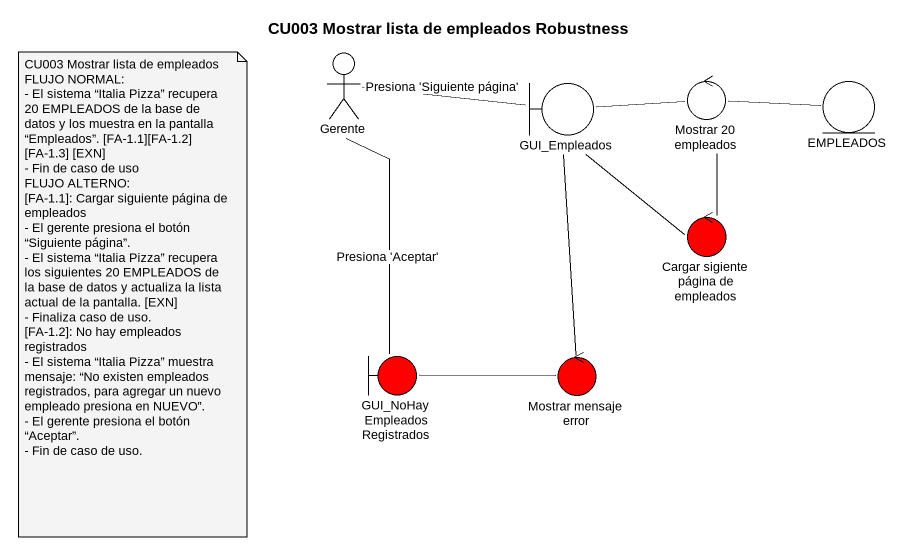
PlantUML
@startuml
title CU003 Mostrar lista de empleados Robustness
actor Gerente
boundary GUI_Empleados
control "Mostrar 20 empleados" as Mostrar_20_empleados
entity EMPLEADOS
control "Cargar sigiente página de empleados" as Cargar_sigiente_página_de #FF0000
boundary "GUI_NoHayEmpleadosRegistrados" as GUI_NoHayEmpleadosRegistrado #FF0000
control "Mostrar mensaje error" as Mostrar_mensaje_error #FF0000
Gerente -right- GUI_Empleados : Presiona 'Siguiente página'
Gerente -- GUI_NoHayEmpleadosRegistrado : Presiona 'Aceptar'
GUI_Empleados -right- Mostrar_20_empleados
GUI_Empleados -- Mostrar_mensaje_error
Mostrar_20_empleados -right- EMPLEADOS
Cargar_sigiente_página_de -up- GUI_Empleados
Cargar_sigiente_página_de -up- Mostrar_20_empleados
Mostrar_mensaje_error -left- GUI_NoHayEmpleadosRegistrado
note as N1
  CU003 Mostrar lista de empleados
  FLUJO NORMAL:
  - El sistema “Italia Pizza” recupera 20 EMPLEADOS de la base de datos y los muestra en la pantalla “Empleados”. [FA-1.1][FA-1.2] [FA-1.3] [EXN]
  - Fin de caso de uso
  FLUJO ALTERNO:
  [FA-1.1]: Cargar siguiente página de empleados
  - El gerente presiona el botón “Siguiente página”.
  - El sistema “Italia Pizza” recupera los siguientes 20 EMPLEADOS de la base de datos y actualiza la lista actual de la pantalla. [EXN]
  - Finaliza caso de uso.
  [FA-1.2]: No hay empleados registrados
  - El sistema “Italia Pizza” muestra mensaje: “No existen empleados registrados, para agregar un nuevo empleado presiona en NUEVO”.
  - El gerente presiona el botón “Aceptar”.
  - Fin de caso de uso.
end note
@enduml
